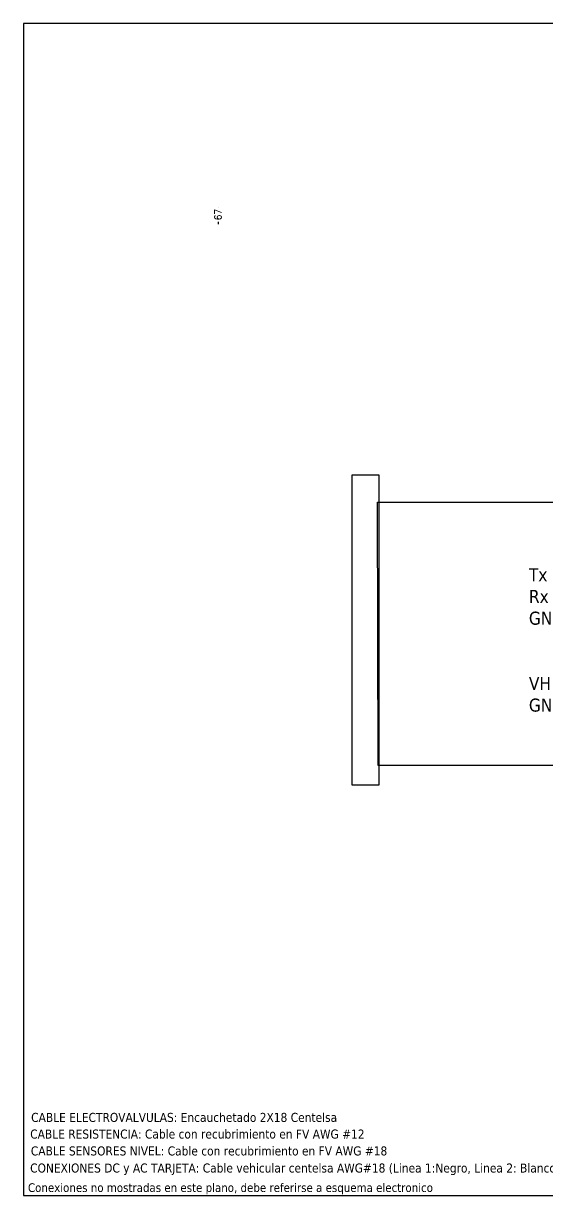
# Model space of a CAD drawing. Header units: millimetres. Extents: x 123.5 to 144.3, y 105.4 to 121.6.
# Drawn here: x 123.51 to 130.73, y 105.41 to 121.59 of the extents above; entities that cross this region are included whole.
import ezdxf
from ezdxf.enums import TextEntityAlignment as Align

# ---------------------------------------------------------------- set-up
doc = ezdxf.new("R2010")
doc.units = ezdxf.units.MM
for name, color, linetype in [('DESC', 250, 'Continuous'), ('SYMS', 7, 'Continuous'), ('WIREFIXED', 7, 'Continuous'), ('WIRES', 7, 'Continuous')]:
    doc.layers.add(name, color=color, linetype=linetype)
doc.styles.add('SLDTEXTSTYLE0', font='tahoma.ttf')
doc.styles.get("Standard").update_dxf_attribs({"font": 'tahoma.ttf'})
doc.styles.add('WD', font='romans.shx')

# ---------------------------------------------------------------- blocks, each defined once
blk = doc.blocks.new('HT0_01')
for p, q in [((-0.0625, 0.0625), (0.0625, 0.0625)), ((-0.0625, -0.0625), (-0.0625, 0.0625)), ((0.0625, 0.0625), (0.0625, -0.0625)), ((0.0625, -0.0625), (-0.0625, -0.0625))]:
    blk.add_line(p, q)
at = {"style": 'WD', "flags": 1}
for tag, p in [('X4TERM01', (-0.0625, 0)), ('X2TERM01', (0, 0.0625)), ('X1TERM01', (0.0625, 0)), ('X8TERM01', (0, -0.0625))]:
    blk.add_attdef(tag, p, '', height=0.01, dxfattribs=at)
blk = doc.blocks.new('Printer')
at = {"layer": 'DESC'}
for points in [[(128.9442, 109.4405), (129.1299, 109.4405), (129.1299, 107.299), (128.9442, 107.299)], [(129.1197, 109.252), (130.5626, 109.252), (130.5678, 107.4352), (129.1249, 107.4352)]]:
    blk.add_lwpolyline(points, close=True, dxfattribs=at)
at = {"layer": 'SYMS'}
for p in [(130.499, 108.7756), (130.5028, 108.5938), (130.4979, 108.413), (130.5028, 108.027), (130.5049, 107.8249)]:
    blk.add_blockref('HT0_01', p, dxfattribs=at)
at = {"insert": (130.165, 108.7966), "char_height": 0.09, "attachment_point": 1}
blk.add_mtext_dynamic_manual_height_columns('\\A1;Tx\\PRx\\PGND\\P\\P\\PVH\\PGND', width=1.898738, gutter_width=1, heights=[0], dxfattribs=at)
blk = doc.blocks.new('WD_WNV1')
at = {"style": 'WD', "width": 0.9}
blk.add_attdef('WIRENO', text='', height=0.1, rotation=90, dxfattribs=at).set_placement((0, 0), align=Align.MIDDLE_CENTER)
at = {"style": 'WD', "flags": 1}
for tag, p in [('W01USER', (0, 0.078)), ('W02USER', (0, 0.07)), ('W03USER', (0, 0.062)), ('W04USER', (0, 0.055)), ('W05USER', (0, 0.047)), ('W06USER', (0, 0.039)), ('W07USER', (0, 0.031)), ('W08USER', (0, 0.023)), ('W09USER', (0, 0.016)), ('W10USER', (0, 0.008))]:
    blk.add_attdef(tag, text='', height=0.005, dxfattribs=at).set_placement(p, align=Align.CENTER)
at = {"color": 7, "style": 'WD'}
for tag, p in [('X2_TINY_DOT_DONT_REMOVE', (0, 0.062)), ('X8_TINY_DOT_DONT_REMOVE', (0, -0.062))]:
    blk.add_attdef(tag, p, '', height=0.0001, dxfattribs=at)
at = {"style": 'WD', "flags": 1}
for tag, p in [('X2TERM01', (0, 0.062)), ('X8TERM01', (0, -0.062))]:
    blk.add_attdef(tag, p, '', height=0.01, dxfattribs=at)

msp = doc.modelspace()

# ---------------------------------------------------------------- linework, layer by layer
at = {"color": 7, "linetype": 'Continuous'}
for p, q in [((144.256, 121.59), (123.506, 121.59)), ((123.506, 121.59), (123.506, 105.405)), ((123.506, 105.405), (144.256, 105.405))]:
    msp.add_line(p, q, dxfattribs=at)
at = {"layer": 'WIRES'}
msp.add_line((126.192, 118.849), (126.192, 118.82), dxfattribs=at)

# ---------------------------------------------------------------- block references
at = {"layer": 'DESC', "xscale": 2, "yscale": 2, "zscale": 2}
msp.add_blockref('Printer', (-129.845, -103.525), dxfattribs=at)
at = {"layer": 'WIREFIXED'}
ref = msp.add_blockref('WD_WNV1', (126.192, 118.951), dxfattribs=at)
ref.add_attrib('X2_TINY_DOT_DONT_REMOVE', '.', (126.192, 119.053), dxfattribs={"layer": '0', "color": 7, "height": 0.0001, "style": 'WD'})
ref.add_attrib('X8_TINY_DOT_DONT_REMOVE', '.', (126.192, 118.849), dxfattribs={"layer": '0', "color": 7, "height": 0.0001, "style": 'WD'})
ref.add_attrib('WIRENOF', '67', dxfattribs={"height": 0.1, "rotation": 90, "style": 'WD', "width": 0.9}).set_placement((126.192, 118.951), align=Align.MIDDLE_CENTER)

# ---------------------------------------------------------------- texts
at = {"color": 7, "linetype": 'Continuous', "lineweight": 0, "char_height": 0.1245, "attachment_point": 1, "style": 'SLDTEXTSTYLE0'}
for s, insert in [('CABLE ELECTROVALVULAS: Encauchetado 2X18 Centelsa', (123.612, 106.547)), ('CABLE RESISTENCIA: Cable con recubrimiento en FV AWG #12', (123.599, 106.317)), ('CABLE SENSORES NIVEL: Cable con recubrimiento en FV AWG #18', (123.608, 106.084)), ('CONEXIONES DC y AC TARJETA: Cable vehicular centelsa AWG#18 (Linea 1:Negro, Linea 2: Blanco,GND:Negro, +VDC:Rojo)', (123.598, 105.848))]:
    msp.add_mtext(s, dxfattribs=dict(at, insert=insert))
at = {"insert": (123.568, 105.575), "char_height": 0.12, "attachment_point": 1}
msp.add_mtext_dynamic_manual_height_columns('Conexiones no mostradas en este plano, debe referirse a esquema electronico', width=9.45621, gutter_width=0.05, heights=[0], dxfattribs=at)

doc.saveas('drawing.dxf')
